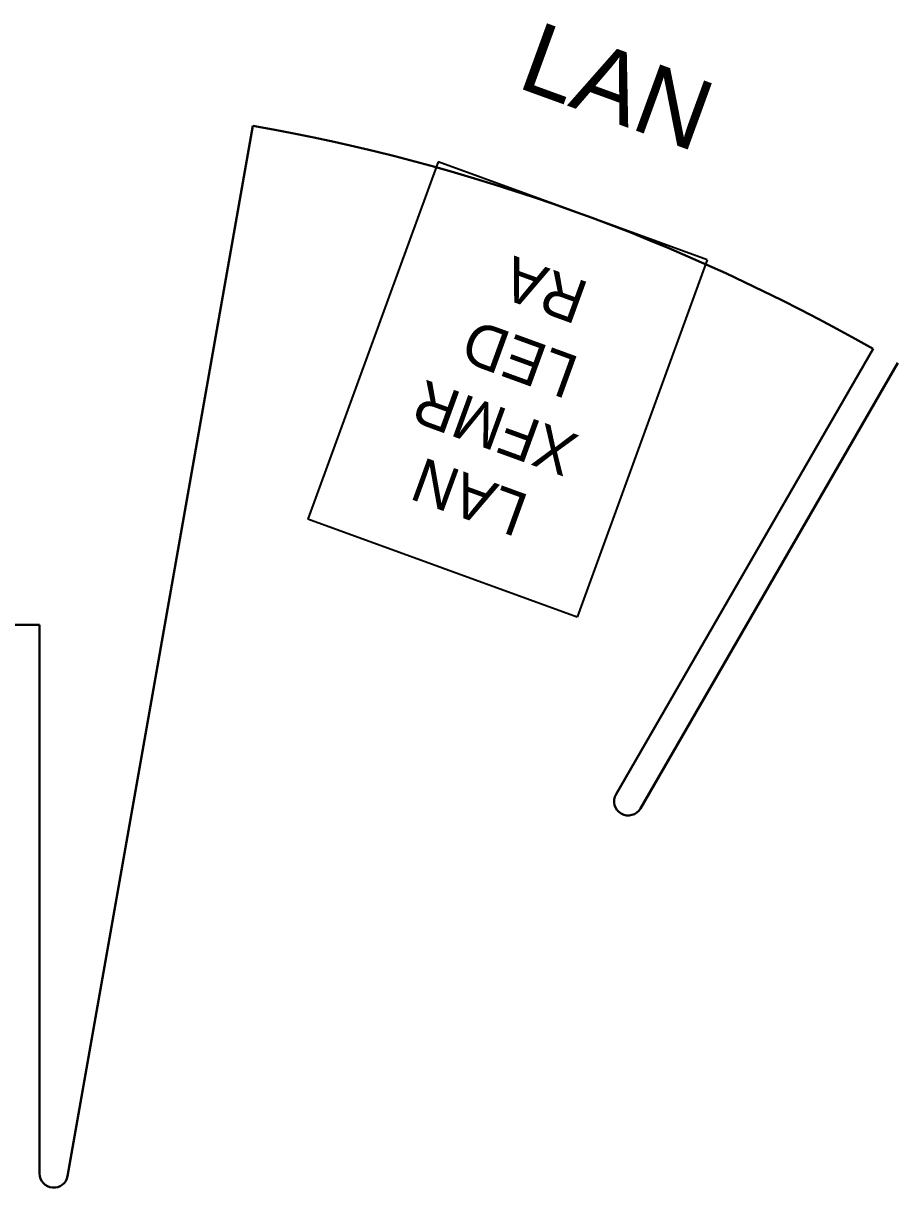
# Model space of a CAD drawing. Header units: millimetres. Extents: x -305 to 613, y 14 to 241.
# Drawn here: x -164.2 to -114.6, y 175.4 to 241.5 of the extents above; entities that cross this region are included whole.
import ezdxf

# ---------------------------------------------------------------- set-up
doc = ezdxf.new("R2010")
doc.units = ezdxf.units.MM
doc.header["$MEASUREMENT"] = 0
doc.layers.add('BOARD', color=4, linetype='Continuous', lineweight=30)
doc.layers.add('TOP_SILK', color=6, linetype='Continuous')
doc.styles.get("Standard").update_dxf_attribs({"font": 'DroidSansMono.ttf'})

# ---------------------------------------------------------------- blocks, each defined once
blk = doc.blocks.new('PCB-OUTLINE')
at = {"linetype": 'Continuous'}
for p, q in [((80, -32), (80, -72)), ((48.843, -72), (80, -72)), ((48.704, -73.588), (108.329, -84.101)), ((70.375, -104.707), (95.66, -119.306)), ((69.575, -106.093), (94.86, -120.691))]:
    blk.add_line(p, q, dxfattribs=at)
for centre, radius, start, end in [((48.843, -72.8), 0.8, 90, 260), ((0, -65), 110, 330.4167, 350), ((69.975, -105.4), 0.8, 60, 240)]:
    blk.add_arc(centre, radius, start, end, dxfattribs=at)
blk = doc.blocks.new('LAN-XFMR-RA-TOP')
at = {"linetype": 'Continuous'}
for p, q in [((-8.13, 0), (-8.13, 21.59)), ((-8.13, 21.59), (8.13, 21.59)), ((8.13, 0), (8.13, 21.59)), ((-8.13, 0), (8.13, 0))]:
    blk.add_line(p, q, dxfattribs=at)
at = {"linetype": 'Continuous', "insert": (-0.054, 11.025), "char_height": 2.5, "width": 15.46578, "attachment_point": 5}
blk.add_mtext('{\\fFreeMono|b0|i0|c0|p0;LAN\\PXFMR\\PLED\\PRA}', dxfattribs=at)

msp = doc.modelspace()

# ---------------------------------------------------------------- block references
at = {"linetype": 'Continuous', "rotation": 160}
msp.add_blockref('LAN-XFMR-RA-TOP', (-133.022, 230.85), dxfattribs=at)
at = {"layer": 'BOARD', "linetype": 'Continuous', "rotation": 89.99999999999999}
msp.add_blockref('PCB-OUTLINE', (-235.268, 127.348), dxfattribs=at)

# ---------------------------------------------------------------- texts
at = {"layer": 'TOP_SILK', "linetype": 'Continuous', "insert": (-130.488, 237.909), "char_height": 0.2, "width": 13.10961, "attachment_point": 5, "rotation": 340}
msp.add_mtext('{\\fArial|b0|i0|c0|p0;\\H20x;LAN}', dxfattribs=at)

doc.saveas('drawing.dxf')
